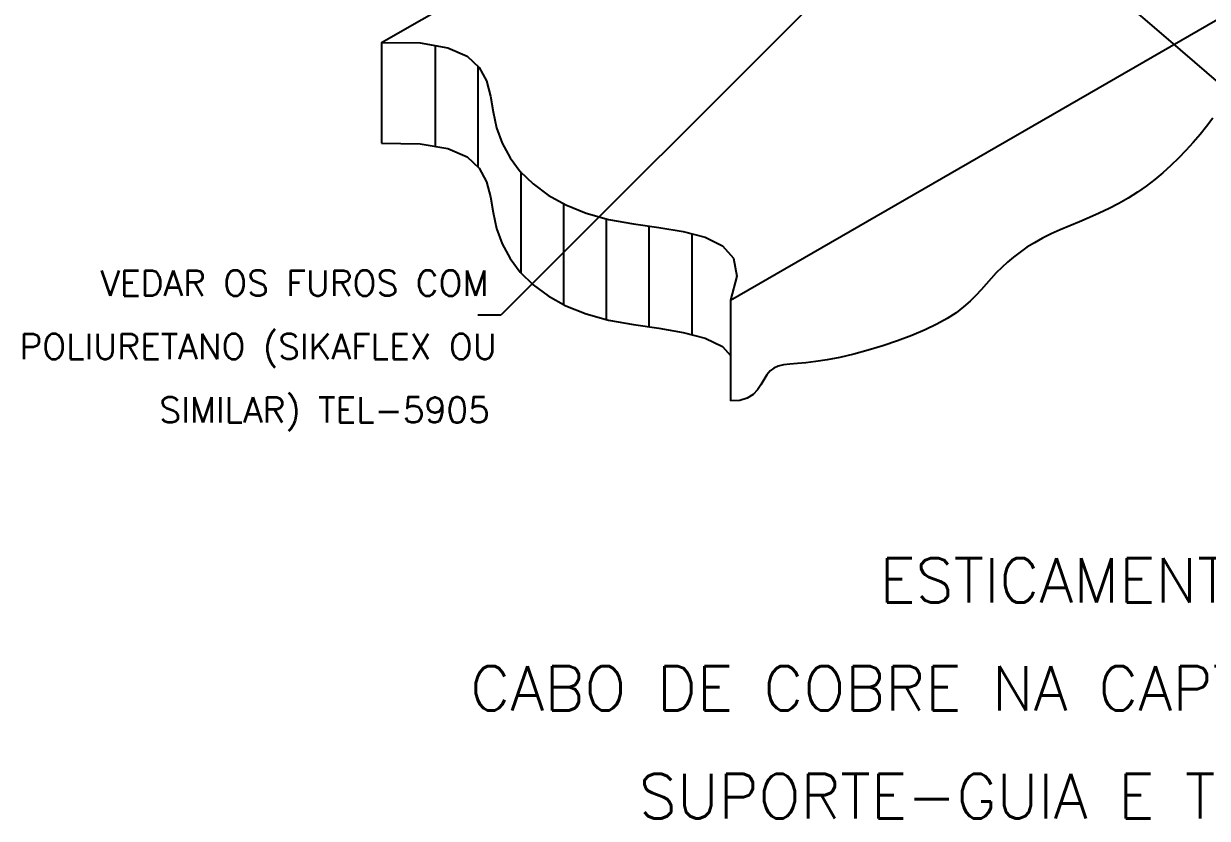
# Model space of a CAD drawing. Header units: millimetres. Extents: x -5911.2 to -5896.7, y -4777.2 to -4762.7.
# Drawn here: x -5911.22 to -5901.89, y -4777.2 to -4770.93 of the extents above; entities that cross this region are included whole.
import ezdxf
from ezdxf.enums import TextEntityAlignment as Align

# ---------------------------------------------------------------- set-up
doc = ezdxf.new("R2010")
doc.units = ezdxf.units.MM
doc.header["$LTSCALE"] = 10
doc.layers.add('Termotécnica', color=7, linetype='Continuous')
doc.styles.add('r140', font='romans.shx')
doc.styles.add('r80', font='romans.shx')

msp = doc.modelspace()

# ---------------------------------------------------------------- linework, layer by layer
at = {"layer": 'Termotécnica', "color": 2}
for p, q in [((-5908.3948, -4771.0805), (-5905.2113, -4769.2424)), ((-5905.6455, -4773.1129), (-5899.2669, -4769.4302)), ((-5903.5123, -4769.9238), (-5902.2152, -4771.0403)), ((-5904.8991, -4770.6757), (-5907.4551, -4773.2316)), ((-5908.3948, -4771.0805), (-5908.3948, -4771.8752)), ((-5902.2152, -4771.0403), (-5901.4517, -4771.6974)), ((-5905.6455, -4773.1129), (-5905.6455, -4773.9076)), ((-5907.4551, -4773.2316), (-5907.6352, -4773.2316))]:
    msp.add_line(p, q, dxfattribs=at)
at = {"layer": 'Termotécnica', "color": 1}
for p, q in [((-5907.972, -4771.1049), (-5907.972, -4771.8996)), ((-5907.6352, -4771.2684), (-5907.6352, -4772.0632)), ((-5907.2983, -4772.1008), (-5907.2983, -4772.8956)), ((-5906.9615, -4772.3513), (-5906.9615, -4773.146)), ((-5906.6246, -4772.4701), (-5906.6246, -4773.2648)), ((-5906.2878, -4772.5286), (-5906.2878, -4773.3234)), ((-5905.9509, -4772.5895), (-5905.9509, -4773.3842))]:
    msp.add_line(p, q, dxfattribs=at)
at = {"layer": 'Termotécnica', "color": 2}
for points in [[(-5908.3948, -4771.0805), (-5908.0918, -4771.0842), (-5907.8724, -4771.122), (-5907.7218, -4771.1883), (-5907.6253, -4771.2775), (-5907.5684, -4771.3842), (-5907.5363, -4771.5026), (-5907.5144, -4771.6274), (-5907.4881, -4771.753), (-5907.4451, -4771.8745), (-5907.3829, -4771.9898), (-5907.3016, -4772.0976), (-5907.201, -4772.1965), (-5907.0812, -4772.2851), (-5906.942, -4772.362), (-5906.7836, -4772.4259), (-5906.6057, -4772.4754), (-5906.4107, -4772.5108), (-5906.21, -4772.5399), (-5906.017, -4772.5722), (-5905.8454, -4772.6171), (-5905.7089, -4772.6841), (-5905.621, -4772.7828), (-5905.5953, -4772.9226), (-5905.6455, -4773.1129)], [(-5901.8432, -4771.6786), (-5901.8926, -4771.7419), (-5901.9446, -4771.8056), (-5901.9988, -4771.8689), (-5902.0552, -4771.9312), (-5902.1137, -4771.9919), (-5902.1743, -4772.0506), (-5902.237, -4772.1072), (-5902.3019, -4772.1615), (-5902.369, -4772.2132), (-5902.4384, -4772.2621), (-5902.5101, -4772.308), (-5902.5841, -4772.3507), (-5902.6604, -4772.3902), (-5902.7382, -4772.4268), (-5902.8166, -4772.4613), (-5902.8947, -4772.4944), (-5902.9716, -4772.5265), (-5903.0464, -4772.5585), (-5903.1182, -4772.5909), (-5903.1861, -4772.6243), (-5903.2494, -4772.6593), (-5903.3083, -4772.696), (-5903.3632, -4772.734), (-5903.4145, -4772.7734), (-5903.4625, -4772.814), (-5903.5077, -4772.8557), (-5903.5504, -4772.8983), (-5903.591, -4772.9417), (-5903.6301, -4772.9858), (-5903.6695, -4773.0304), (-5903.711, -4773.0755), (-5903.7565, -4773.1209), (-5903.808, -4773.1664), (-5903.8675, -4773.212), (-5903.9368, -4773.2575), (-5904.0178, -4773.3028), (-5904.1117, -4773.3477), (-5904.216, -4773.3914), (-5904.3276, -4773.4331), (-5904.4434, -4773.472), (-5904.56, -4773.5074), (-5904.6743, -4773.5383), (-5904.7832, -4773.564), (-5904.8834, -4773.5838), (-5904.9723, -4773.5971), (-5905.0502, -4773.6057), (-5905.118, -4773.6115), (-5905.1764, -4773.6166), (-5905.2263, -4773.6231), (-5905.2686, -4773.6329), (-5905.3041, -4773.6482), (-5905.3336, -4773.671), (-5905.3583, -4773.7024), (-5905.3811, -4773.7399), (-5905.4048, -4773.7803), (-5905.4326, -4773.8202), (-5905.4675, -4773.8563), (-5905.5126, -4773.8851), (-5905.5709, -4773.9033), (-5905.6455, -4773.9076)], [(-5908.3948, -4771.8752), (-5908.0918, -4771.879), (-5907.8724, -4771.9168), (-5907.7218, -4771.983), (-5907.6253, -4772.0723), (-5907.5684, -4772.1789), (-5907.5363, -4772.2974), (-5907.5144, -4772.4222), (-5907.4881, -4772.5477), (-5907.4451, -4772.6692), (-5907.3829, -4772.7846), (-5907.3016, -4772.8924), (-5907.201, -4772.9912), (-5907.0812, -4773.0798), (-5906.942, -4773.1568), (-5906.7836, -4773.2206), (-5906.6057, -4773.2701), (-5906.4107, -4773.3055), (-5906.21, -4773.3346), (-5906.017, -4773.3669), (-5905.8454, -4773.4118), (-5905.7089, -4773.4789), (-5905.6455, -4773.55)]]:
    msp.add_lwpolyline(points, dxfattribs=at)

# ---------------------------------------------------------------- texts
at = {"layer": 'Termotécnica', "color": 2, "style": 'r80'}
for s, p in [('VEDAR OS FUROS COM', (-5907.5517, -4773.0784)), ('POLIURETANO (SIKAFLEX OU ', (-5907.3502, -4773.5784)), ('SIMILAR) TEL-5905', (-5907.5417, -4774.0788))]:
    msp.add_text(s, height=0.2, dxfattribs=at).set_placement(p, align=Align.RIGHT)
at = {"layer": 'Termotécnica', "color": 5, "style": 'r140'}
for s, p in [(' ESTICAMENTO DE', (-5902.6337, -4775.602)), ('CABO DE COBRE NA CAPTAÇÃO UTILIZANDO', (-5902.6337, -4776.4533)), ('SUPORTE-GUIA E TENSIONADOR', (-5902.6337, -4777.3046))]:
    msp.add_text(s, height=0.35, dxfattribs=at).set_placement(p, align=Align.BOTTOM_CENTER)

doc.saveas('drawing.dxf')
